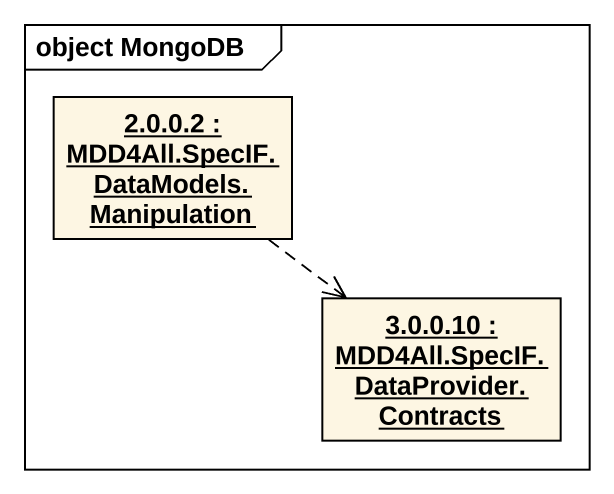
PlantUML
@startuml
mainframe object MongoDB
hide circle
hide empty members
object "2.0.0.2 : MDD4All.SpecIF.DataModels.Manipulation" as o2_0_0_2
object "3.0.0.10 : MDD4All.SpecIF.DataProvider.Contracts" as o3_0_0_10
o2_0_0_2 ..> o3_0_0_10
@enduml
